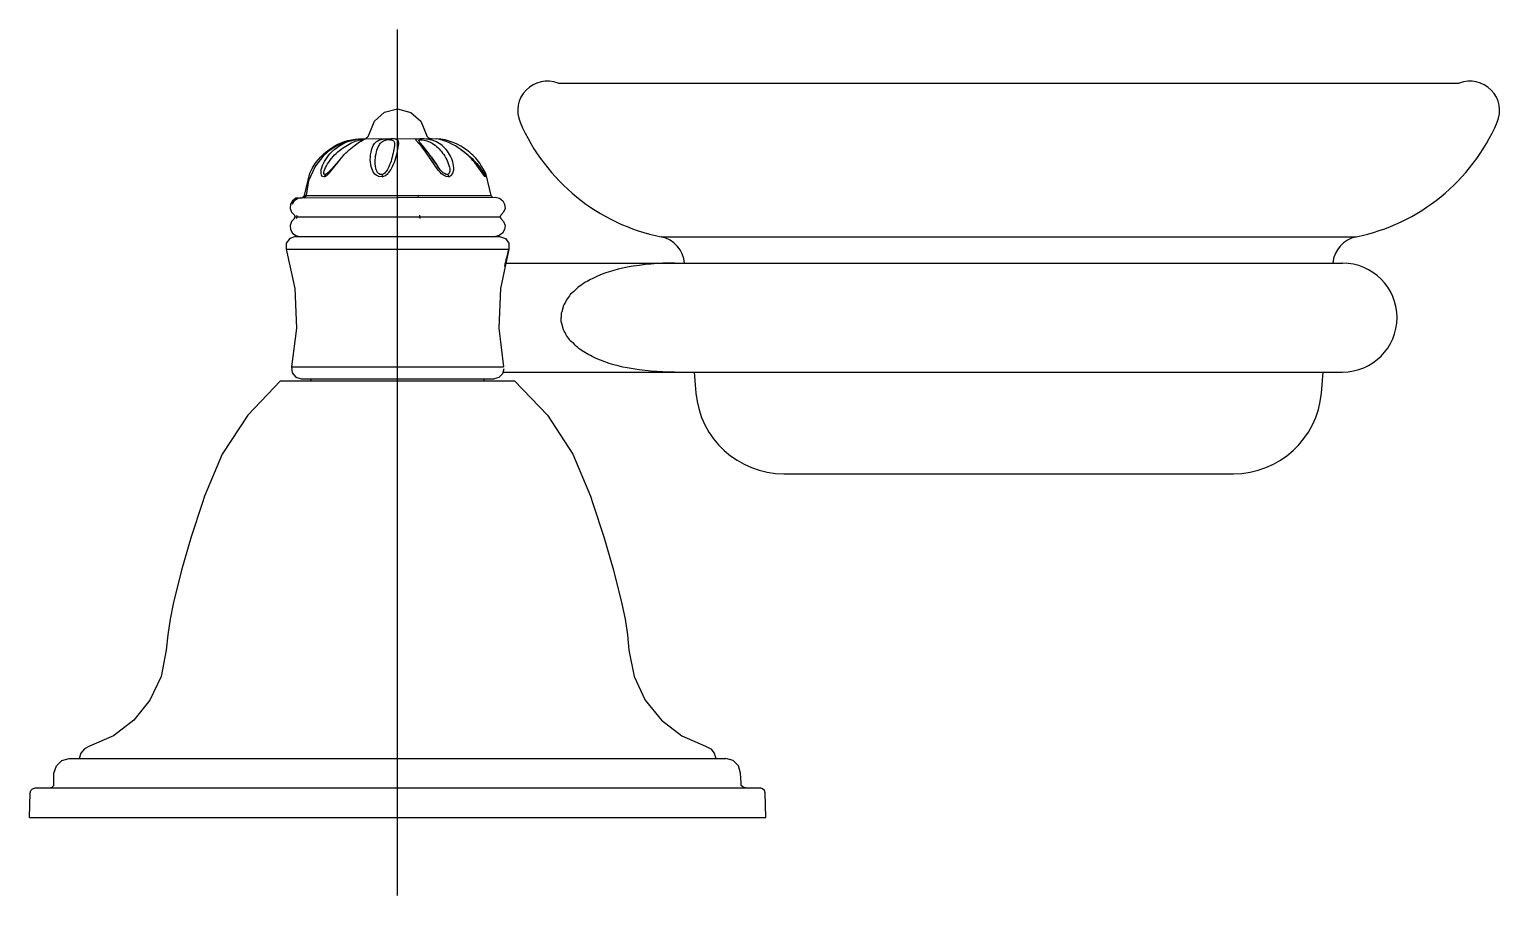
# Model space of a CAD drawing. Extents: x -343.85 to -343.7, y 0.254 to 0.342.
import ezdxf

# ---------------------------------------------------------------- set-up
doc = ezdxf.new("R2010")
doc.units = 0
doc.header["$LTSCALE"] = 0.2
doc.header["$MEASUREMENT"] = 0
doc.linetypes.add('AXES', pattern=[0.54, 0.3, -0.08, 0.08, -0.08])
doc.linetypes.add('CONTINU', pattern=[0])
doc.layers.get('0').update_dxf_attribs({"linetype": 'CONTINUOUS'})
doc.layers.add('DECA_EIXOS', color=5, linetype='AXES')

msp = doc.modelspace()

# ---------------------------------------------------------------- linework, layer by layer
at = {"linetype": 'CONTINU'}
for points in [[(-343.79628, 0.33681, 0.668187), (-343.80015, 0.33283)], [(-343.70064, 0.33283, 0.668177), (-343.7045, 0.33681)], [(-343.80015, 0.33283, 0.245413), (-343.78578, 0.32115)], [(-343.71499, 0.32116, 0.245186), (-343.70064, 0.33283)], [(-343.82132, 0.32814, -0.248564), (-343.8166, 0.33116)], [(-343.82009, 0.32728), (-343.82028, 0.3273), (-343.82039, 0.32744, -0.150176), (-343.82035, 0.3282, -0.119549), (-343.81936, 0.32978, -0.213742), (-343.81592, 0.33116)], [(-343.81998, 0.3275), (-343.82009, 0.32751, -0.237299), (-343.82014, 0.32772, -0.091694), (-343.81988, 0.32839, -0.083442), (-343.81871, 0.32982, -0.069178), (-343.8174, 0.3307, -0.105221), (-343.81612, 0.33107)], [(-343.82009, 0.32728, 0.111264), (-343.81964, 0.32761), (-343.81942, 0.32786), (-343.81846, 0.32909, -0.03161), (-343.81771, 0.3299, -0.030135), (-343.81707, 0.33043, -0.055696), (-343.81592, 0.33116)], [(-343.81592, 0.33116, 0.088433), (-343.81562, 0.3314), (-343.81553, 0.33162)], [(-343.81421, 0.32728), (-343.81455, 0.3273), (-343.81482, 0.32744, -0.123918), (-343.81519, 0.32794, -0.08107), (-343.8154, 0.32876, -0.070664), (-343.81534, 0.32978, -0.071453), (-343.81512, 0.33045, -0.105509), (-343.81479, 0.33086, -0.125725), (-343.81415, 0.33112, -0.045105), (-343.81332, 0.33116)], [(-343.81422, 0.3275), (-343.81442, 0.32751), (-343.81457, 0.3276, -0.157606), (-343.81486, 0.32817, -0.106267), (-343.81478, 0.32982, -0.072493), (-343.81452, 0.33048, -0.083594), (-343.81426, 0.33081, -0.197379), (-343.81341, 0.33106)], [(-343.81341, 0.33106, -0.118707), (-343.81312, 0.33099, -0.215416), (-343.81296, 0.33077, -0.078584), (-343.81296, 0.33043, -0.033798), (-343.81309, 0.3297, -0.059016), (-343.81361, 0.3281, -0.056943), (-343.81385, 0.32774, -0.152398), (-343.81422, 0.3275)], [(-343.81421, 0.32728), (-343.81388, 0.32741), (-343.81362, 0.32761, 0.070588), (-343.81324, 0.32812, 0.070449), (-343.81264, 0.3299, 0.05849), (-343.81252, 0.33065, 0.167152), (-343.81259, 0.33097, 0.173763), (-343.81283, 0.33111, 0.05989), (-343.81332, 0.33116)], [(-343.8074, 0.32728), (-343.80769, 0.3273), (-343.80797, 0.32744, -0.083802), (-343.8086, 0.3281), (-343.80882, 0.32841), (-343.80974, 0.32978), (-343.81013, 0.33029), (-343.81074, 0.33097), (-343.81079, 0.33106), (-343.81071, 0.33115), (-343.81032, 0.33116)], [(-343.80753, 0.3275), (-343.8077, 0.32751), (-343.80787, 0.3276, -0.065969), (-343.80828, 0.32799), (-343.80856, 0.32837, 0.01272), (-343.80959, 0.32982), (-343.8104, 0.33081), (-343.81048, 0.33096, -0.162971), (-343.81021, 0.33106)], [(-343.8074, 0.32728), (-343.80717, 0.32741), (-343.80702, 0.32761, 0.146334), (-343.80693, 0.32839, 0.130203), (-343.80756, 0.3299, 0.131331), (-343.80874, 0.33087, 0.104233), (-343.81032, 0.33116)], [(-343.81021, 0.33106, -0.116725), (-343.80912, 0.3307, -0.097205), (-343.80805, 0.3297, -0.100078), (-343.80735, 0.32825, -0.104635), (-343.80734, 0.32774), (-343.8074, 0.32759), (-343.80753, 0.3275)], [(-343.80973, 0.33162, 0.237608), (-343.80947, 0.33125)], [(-343.8036, 0.32729), (-343.80373, 0.3273), (-343.80385, 0.32744), (-343.80453, 0.32841, 0.023959), (-343.80511, 0.3291, 0.049566), (-343.80617, 0.33004, 0.106285), (-343.80867, 0.33116)], [(-343.8036, 0.32729), (-343.80365, 0.32741, 0.05531), (-343.80381, 0.32786, 0.047094), (-343.80427, 0.32866, 0.072138), (-343.80545, 0.3299, 0.148931), (-343.80867, 0.33116)], [(-343.80616, 0.33004, -0.057634), (-343.80472, 0.3288, -0.032634), (-343.80415, 0.3281, -0.093292), (-343.80383, 0.3275)], [(-343.81872, 0.3288, -0.01673), (-343.81966, 0.32774, -0.09844), (-343.81998, 0.3275)], [(-343.7834, 0.31848, 0.33187), (-343.78578, 0.32115)], [(-343.71499, 0.32116, 0.331883), (-343.71738, 0.31848)], [(-343.8013, 0.31991, 0.018731), (-343.80176, 0.31815)], [(-343.78439, 0.31848, 0.047393), (-343.78924, 0.31806, 0.067915), (-343.79283, 0.31689)], [(-343.71639, 0.30738, 1), (-343.71639, 0.31848)], [(-343.79283, 0.31689, 0.046277), (-343.79413, 0.3161, 0.068943), (-343.79467, 0.31558), (-343.79504, 0.3153, 0.057557), (-343.79572, 0.31415), (-343.79592, 0.31352, 0.115001), (-343.79597, 0.31293)], [(-343.79283, 0.30897, -0.046273), (-343.79413, 0.30976, -0.06892), (-343.79467, 0.31028), (-343.79504, 0.31056, -0.05756), (-343.79572, 0.3117), (-343.79592, 0.31234, -0.114994), (-343.79597, 0.31293)], [(-343.78439, 0.30738, -0.047391), (-343.78924, 0.3078, -0.068037), (-343.79283, 0.30897)], [(-343.78224, 0.30523, 0.388879), (-343.77328, 0.29702)], [(-343.7275, 0.29702, 0.389088), (-343.71854, 0.30524)]]:
    msp.add_lwpolyline(points, format="xyb", dxfattribs=at)
for points in [[(-343.79628, 0.33681), (-343.7045, 0.33681)], [(-343.81553, 0.33162), (-343.815, 0.33294), (-343.81397, 0.33385), (-343.81263, 0.33419)], [(-343.81263, 0.33419), (-343.81128, 0.33384), (-343.81025, 0.33293), (-343.80973, 0.33162)], [(-343.81824, 0.33074), (-343.8166, 0.33116)], [(-343.8166, 0.33116), (-343.81592, 0.33116)], [(-343.8166, 0.33116), (-343.81612, 0.33107)], [(-343.81634, 0.3309), (-343.81612, 0.33107)], [(-343.81612, 0.33107), (-343.81579, 0.33119)], [(-343.81612, 0.33107), (-343.81592, 0.33116)], [(-343.81592, 0.33116), (-343.80917, 0.33119)], [(-343.81341, 0.33106), (-343.81332, 0.33116)], [(-343.81032, 0.33116), (-343.81021, 0.33106)], [(-343.80947, 0.33125), (-343.80917, 0.33119)], [(-343.80917, 0.33119), (-343.80867, 0.33116)], [(-343.8219, 0.32538), (-343.82166, 0.3269), (-343.82104, 0.3283), (-343.8201, 0.32949), (-343.81953, 0.32999), (-343.81891, 0.3304), (-343.81824, 0.33074)], [(-343.81872, 0.3288), (-343.81811, 0.32949)], [(-343.81033, 0.33072), (-343.80979, 0.33007)], [(-343.82158, 0.32765), (-343.82132, 0.32814)], [(-343.81998, 0.3275), (-343.81923, 0.32811)], [(-343.81943, 0.32784), (-343.81902, 0.32837)], [(-343.80919, 0.32927), (-343.80855, 0.32834)], [(-343.80395, 0.32814), (-343.80368, 0.32765)], [(-343.82213, 0.32538), (-343.82158, 0.32765)], [(-343.82009, 0.32728), (-343.81998, 0.3275)], [(-343.81422, 0.3275), (-343.81421, 0.32728)], [(-343.80753, 0.3275), (-343.8074, 0.32728)], [(-343.80398, 0.32763), (-343.80391, 0.32755)], [(-343.80383, 0.3275), (-343.8036, 0.32729)], [(-343.80368, 0.32765), (-343.80314, 0.32538)], [(-343.82257, 0.32512), (-343.823, 0.32509), (-343.82334, 0.32484), (-343.82354, 0.32448)], [(-343.82333, 0.32448), (-343.82312, 0.32485), (-343.8228, 0.3251), (-343.82234, 0.32512)], [(-343.82257, 0.32512), (-343.80268, 0.32519)], [(-343.82234, 0.32512), (-343.82213, 0.32538)], [(-343.82217, 0.32512), (-343.8219, 0.32538)], [(-343.82213, 0.32538), (-343.80314, 0.32538)], [(-343.81058, 0.32538), (-343.81053, 0.32516)], [(-343.80314, 0.32538), (-343.80298, 0.32519)], [(-343.80268, 0.32519), (-343.80226, 0.32509), (-343.80193, 0.32484), (-343.80173, 0.32448)], [(-343.82354, 0.32448), (-343.82357, 0.32405), (-343.82343, 0.32366), (-343.82314, 0.32336)], [(-343.80173, 0.32448), (-343.80169, 0.32405), (-343.80184, 0.32366), (-343.80213, 0.32336)], [(-343.82314, 0.32302), (-343.82343, 0.32271), (-343.82357, 0.32232), (-343.82354, 0.3219)], [(-343.82314, 0.32336), (-343.8231, 0.32319)], [(-343.82314, 0.32302), (-343.8231, 0.32319)], [(-343.8231, 0.32319), (-343.80217, 0.32319)], [(-343.82294, 0.32336), (-343.82285, 0.32319)], [(-343.82294, 0.32302), (-343.82285, 0.32319)], [(-343.81037, 0.32319), (-343.81035, 0.32336)], [(-343.81037, 0.32319), (-343.81035, 0.32302)], [(-343.80217, 0.32319), (-343.80213, 0.32336)], [(-343.80217, 0.32319), (-343.80213, 0.32302)], [(-343.80213, 0.32302), (-343.80183, 0.32271), (-343.80169, 0.32232), (-343.80173, 0.3219)], [(-343.82303, 0.3212), (-343.82362, 0.321), (-343.82397, 0.32051), (-343.82397, 0.31991)], [(-343.82354, 0.3219), (-343.82333, 0.32153), (-343.823, 0.32128), (-343.82259, 0.32119)], [(-343.82303, 0.3212), (-343.80224, 0.3212)], [(-343.80173, 0.3219), (-343.80194, 0.32153), (-343.80227, 0.32128), (-343.80267, 0.32119)], [(-343.80224, 0.3212), (-343.80165, 0.321), (-343.8013, 0.32051), (-343.8013, 0.31991)], [(-343.78578, 0.32115), (-343.71499, 0.32116)], [(-343.82397, 0.31991), (-343.82311, 0.31588), (-343.82294, 0.31185), (-343.82343, 0.30791)], [(-343.82397, 0.31991), (-343.8013, 0.31991)], [(-343.8013, 0.31991), (-343.80215, 0.31588), (-343.80232, 0.31185), (-343.80184, 0.30791)], [(-343.80168, 0.31848), (-343.71639, 0.31848)], [(-343.82343, 0.30791), (-343.82337, 0.30731), (-343.823, 0.30686), (-343.82247, 0.3067)], [(-343.82343, 0.30791), (-343.80184, 0.30791)], [(-343.80182, 0.30772), (-343.80195, 0.3072), (-343.80231, 0.30683), (-343.8028, 0.3067)], [(-343.8019, 0.30738), (-343.71639, 0.30738)], [(-343.78243, 0.30738), (-343.78224, 0.30523)], [(-343.71854, 0.30524), (-343.71835, 0.30738)], [(-343.82456, 0.3065), (-343.8279, 0.303), (-343.83049, 0.29903), (-343.83229, 0.29473)], [(-343.82456, 0.3065), (-343.80071, 0.3065)], [(-343.82247, 0.3067), (-343.8028, 0.3067)], [(-343.82143, 0.3065), (-343.82143, 0.3067)], [(-343.80383, 0.3065), (-343.80383, 0.3067)], [(-343.80071, 0.3065), (-343.79736, 0.303), (-343.79478, 0.29903), (-343.79297, 0.29473)], [(-343.77328, 0.29702), (-343.7275, 0.29702)], [(-343.83254, 0.29398), (-343.83365, 0.2906), (-343.83463, 0.28719), (-343.83548, 0.28378)], [(-343.83229, 0.29473), (-343.83254, 0.29398)], [(-343.79297, 0.29473), (-343.79273, 0.29398)], [(-343.79273, 0.29398), (-343.79162, 0.2906), (-343.79064, 0.28719), (-343.78978, 0.28378)], [(-343.83548, 0.28378), (-343.8358, 0.2822), (-343.83604, 0.28062), (-343.83619, 0.27904)], [(-343.78978, 0.28378), (-343.78946, 0.2822), (-343.78922, 0.28062), (-343.78907, 0.27904)], [(-343.83619, 0.27904), (-343.83672, 0.27636), (-343.83785, 0.27395), (-343.8395, 0.27191), (-343.84158, 0.27032), (-343.844, 0.26926)], [(-343.78907, 0.27904), (-343.78855, 0.27636), (-343.78742, 0.27395), (-343.78576, 0.27191), (-343.78368, 0.27032), (-343.78126, 0.26926)], [(-343.844, 0.26926), (-343.84452, 0.26899), (-343.84489, 0.26855), (-343.84506, 0.268)], [(-343.78126, 0.26926), (-343.78074, 0.26899), (-343.78038, 0.26855), (-343.78021, 0.268)], [(-343.84763, 0.2665), (-343.84736, 0.26726), (-343.84682, 0.2678), (-343.84607, 0.268)], [(-343.84607, 0.268), (-343.7792, 0.268)], [(-343.7777, 0.2665), (-343.7779, 0.26726), (-343.77844, 0.2678), (-343.7792, 0.268)], [(-343.84806, 0.265), (-343.84781, 0.26507), (-343.84763, 0.26525), (-343.84763, 0.2655)], [(-343.84763, 0.2655), (-343.84763, 0.2665)], [(-343.77763, 0.2655), (-343.7777, 0.2665)], [(-343.7772, 0.265), (-343.77745, 0.26507), (-343.77763, 0.26525), (-343.77763, 0.2655)], [(-343.85013, 0.262), (-343.85006, 0.2645)], [(-343.85006, 0.2645), (-343.84999, 0.26475), (-343.84981, 0.26493), (-343.84956, 0.265)], [(-343.84956, 0.265), (-343.7757, 0.265)], [(-343.77521, 0.2645), (-343.77527, 0.26475), (-343.77545, 0.26493), (-343.7757, 0.265)], [(-343.77513, 0.262), (-343.77521, 0.2645)], [(-343.85013, 0.262), (-343.77513, 0.262)]]:
    msp.add_lwpolyline(points, dxfattribs=at)
at = {"layer": 'DECA_EIXOS'}
msp.add_lwpolyline([(-343.81263, 0.25404), (-343.81263, 0.3423)], dxfattribs=at)

doc.saveas('drawing.dxf')
